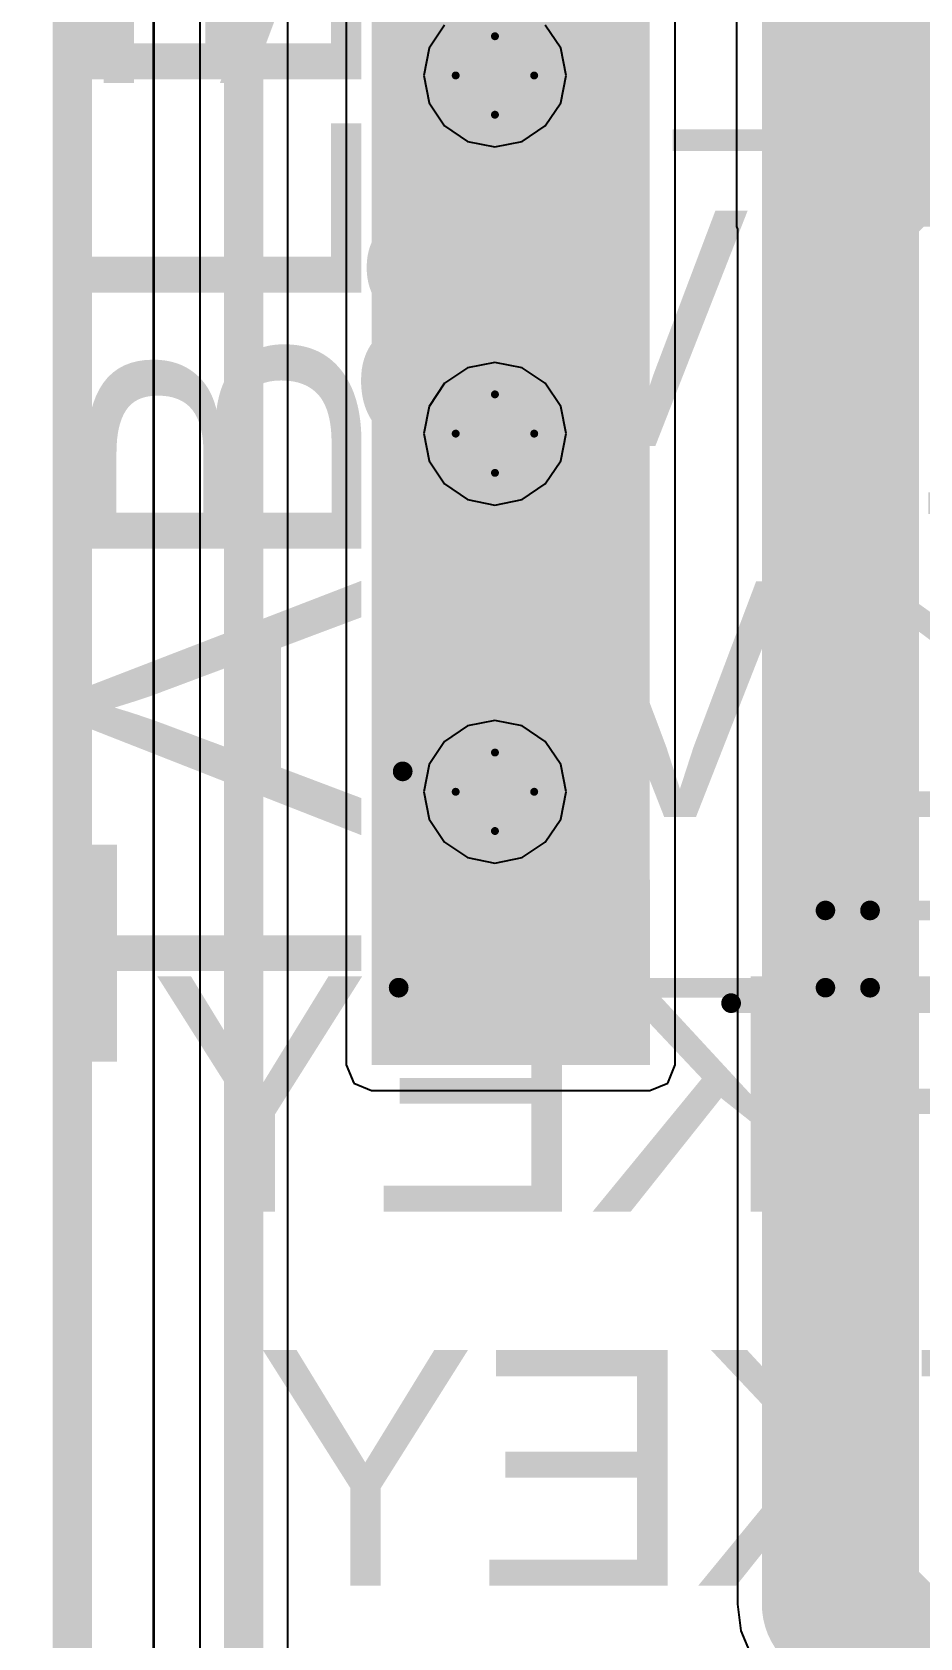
# Model space of a CAD drawing. Header units: millimetres. Extents: x -16 to 330, y -45 to 150.
# Drawn here: x -4.01 to 1.73, y 51.8 to 62.19 of the extents above; entities that cross this region are included whole.
import ezdxf

# ---------------------------------------------------------------- set-up
doc = ezdxf.new("R2010")
doc.units = ezdxf.units.MM
for name, color, linetype in [('BottomLayer', 5, 'Continuous'), ('BottomOverlay', 54, 'Continuous'), ('BottomSolder', 6, 'Continuous'), ('DrillDrawing', 1, 'Continuous'), ('Mechanical13', 56, 'Continuous'), ('Mechanical2', 216, 'Continuous'), ('MidLayer1', 16, 'Continuous'), ('MidLayer2', 76, 'Continuous'), ('TopLayer', 1, 'Continuous'), ('TopOverlay', 2, 'Continuous'), ('TopPaste', 8, 'Continuous'), ('TopSolder', 216, 'Continuous'), ('ViaHoleLayer', 16, 'Continuous')]:
    doc.layers.add(name, color=color, linetype=linetype)
doc.styles.add('Arial', font='arial.ttf', dxfattribs={"height": 0.2})

# ---------------------------------------------------------------- blocks, each defined once
blk = doc.blocks.new('SM10B_SRSS_TB_LF__SN__146')
at = {"layer": 'TopLayer'}
blk.add_hatch(color=1, dxfattribs=at).paths.add_polyline_path([(5.2, -1.037), (6.4, -1.037), (6.4, -2.837), (5.2, -2.837)])
at = {"layer": 'TopPaste'}
blk.add_hatch(color=8, dxfattribs=at).paths.add_polyline_path([(5.2, -1.037), (6.4, -1.037), (6.4, -2.837), (5.2, -2.837)])
at = {"layer": 'TopSolder'}
blk.add_hatch(color=216, dxfattribs=at).paths.add_polyline_path([(5.2, -1.037), (6.4, -1.037), (6.4, -2.837), (5.2, -2.837)])
at = {"layer": 'TopOverlay'}
for points, const_width in [([(6, -0.512), (6, 1.613)], 0.127), ([(-0.178, -2.286), (0, -2.108)], 0.254), ([(0.178, -2.286), (0, -2.108)], 0.254), ([(0.178, -2.286), (-0.178, -2.286)], 0.254), ([(4.5, -2.637), (-4.5, -2.637)], 0.127)]:
    blk.add_lwpolyline(points, dxfattribs=dict(at, const_width=const_width))
for points, const_width in [([(5.968, -0.512, 1), (6.032, -0.512, 1)], 0.0635), ([(-0.064, -2.108, 1), (0.064, -2.108, 1)], 0.127), ([(-0.064, -2.108, 1), (0.064, -2.108, 1)], 0.127), ([(-0.241, -2.286, 1), (-0.114, -2.286, 1)], 0.127), ([(-0.241, -2.286, 1), (-0.114, -2.286, 1)], 0.127), ([(0.114, -2.286, 1), (0.241, -2.286, 1)], 0.127), ([(0.114, -2.286, 1), (0.241, -2.286, 1)], 0.127), ([(4.468, -2.637, 1), (4.532, -2.637, 1)], 0.0635)]:
    blk.add_lwpolyline(points, format="xyb", close=True, dxfattribs=dict(at, const_width=const_width))

msp = doc.modelspace()

# ---------------------------------------------------------------- hatches: boundary and pattern name
at = {"layer": 'BottomLayer'}
h = msp.add_hatch(color=5, dxfattribs=at)
edge = h.paths.add_edge_path()
edge.add_arc((-1.016, 61.913), 0.3, 0, 360)
h = msp.add_hatch(color=5, dxfattribs=at)
edge = h.paths.add_edge_path()
edge.add_arc((-1.016, 59.595), 0.3, 0, 360)
h = msp.add_hatch(color=5, dxfattribs=at)
edge = h.paths.add_edge_path()
edge.add_arc((-1.016, 57.277), 0.3, 0, 360)
at = {"layer": 'BottomSolder'}
h = msp.add_hatch(color=6, dxfattribs=at)
edge = h.paths.add_edge_path()
edge.add_arc((-1.016, 61.913), 0.15, 0, 360)
h = msp.add_hatch(color=6, dxfattribs=at)
edge = h.paths.add_edge_path()
edge.add_arc((-1.016, 59.595), 0.15, 0, 360)
h = msp.add_hatch(color=6, dxfattribs=at)
edge = h.paths.add_edge_path()
edge.add_arc((-1.016, 57.277), 0.15, 0, 360)
at = {"layer": 'MidLayer1'}
h = msp.add_hatch(color=16, dxfattribs=at)
edge = h.paths.add_edge_path()
edge.add_arc((-1.016, 61.913), 0.3, 0, 360)
h = msp.add_hatch(color=16, dxfattribs=at)
edge = h.paths.add_edge_path()
edge.add_arc((-1.016, 59.595), 0.3, 0, 360)
h = msp.add_hatch(color=16, dxfattribs=at)
edge = h.paths.add_edge_path()
edge.add_arc((-1.016, 57.277), 0.3, 0, 360)
at = {"layer": 'MidLayer2'}
h = msp.add_hatch(color=76, dxfattribs=at)
edge = h.paths.add_edge_path()
edge.add_arc((-1.016, 61.913), 0.3, 0, 360)
h = msp.add_hatch(color=76, dxfattribs=at)
edge = h.paths.add_edge_path()
edge.add_arc((-1.016, 59.595), 0.3, 0, 360)
h = msp.add_hatch(color=76, dxfattribs=at)
edge = h.paths.add_edge_path()
edge.add_arc((-1.016, 57.277), 0.3, 0, 360)
at = {"layer": 'TopLayer'}
for points in [[(-1.814, 55.509), (-0.014, 55.509), (-0.014, 68.309), (-1.814, 68.309)], [(0.711, 60.935), (3.886, 60.935), (3.886, 62.789), (0.711, 62.789)]]:
    msp.add_hatch(color=1, dxfattribs=at).paths.add_polyline_path(points)
h = msp.add_hatch(color=1, dxfattribs=at)
edge = h.paths.add_edge_path()
edge.add_arc((-1.016, 61.913), 0.3, 0, 360)
h = msp.add_hatch(color=1, dxfattribs=at)
edge = h.paths.add_edge_path()
edge.add_arc((-1.016, 59.595), 0.3, 0, 360)
h = msp.add_hatch(color=1, dxfattribs=at)
edge = h.paths.add_edge_path()
edge.add_arc((-1.016, 57.277), 0.3, 0, 360)
at = {"layer": 'TopSolder'}
h = msp.add_hatch(color=216, dxfattribs=at)
edge = h.paths.add_edge_path()
edge.add_arc((-1.016, 61.913), 0.15, 0, 360)
h = msp.add_hatch(color=216, dxfattribs=at)
edge = h.paths.add_edge_path()
edge.add_arc((-1.016, 59.595), 0.15, 0, 360)
h = msp.add_hatch(color=216, dxfattribs=at)
edge = h.paths.add_edge_path()
edge.add_arc((-1.016, 57.277), 0.15, 0, 360)
at = {"layer": 'ViaHoleLayer'}
h = msp.add_hatch(color=16, dxfattribs=at)
edge = h.paths.add_edge_path()
edge.add_arc((-1.016, 61.913), 0.15, 0, 360)
h = msp.add_hatch(color=16, dxfattribs=at)
edge = h.paths.add_edge_path()
edge.add_arc((-1.016, 59.595), 0.15, 0, 360)
h = msp.add_hatch(color=16, dxfattribs=at)
edge = h.paths.add_edge_path()
edge.add_arc((-1.016, 57.277), 0.15, 0, 360)

# ---------------------------------------------------------------- linework, layer by layer
at = {"layer": 'BottomLayer'}
for p, q in [((-3.22, 46.104), (-3.22, 75.375)), ((-2.926, 73.965), (-2.926, 49.733)), ((-2.357, 49.851), (-2.357, 73.847))]:
    msp.add_line(p, q, dxfattribs=at)
at = {"layer": 'BottomLayer', "const_width": 0.254}
msp.add_lwpolyline([(-2.642, 49.733), (-2.642, 73.965)], dxfattribs=at)
at = {"layer": 'DrillDrawing', "const_width": 0.0508}
for points in [[(-1.27, 61.913), (-1.016, 62.167)], [(-1.016, 62.167), (-0.762, 61.913)], [(-1.27, 61.913), (-1.016, 61.659)], [(-1.016, 61.659), (-0.762, 61.913)], [(-1.27, 59.595), (-1.016, 59.849)], [(-1.016, 59.849), (-0.762, 59.595)], [(-1.27, 59.595), (-1.016, 59.341)], [(-1.016, 59.341), (-0.762, 59.595)], [(-1.27, 57.277), (-1.016, 57.531)], [(-1.016, 57.531), (-0.762, 57.277)], [(-1.27, 57.277), (-1.016, 57.023)], [(-1.016, 57.023), (-0.762, 57.277)]]:
    msp.add_lwpolyline(points, dxfattribs=at)
at = {"layer": 'DrillDrawing', "const_width": 0.0254}
for points in [[(-1.029, 62.167, 1), (-1.003, 62.167, 1)], [(-1.029, 62.167, 1), (-1.003, 62.167, 1)], [(-1.283, 61.913, 1), (-1.257, 61.913, 1)], [(-1.283, 61.913, 1), (-1.257, 61.913, 1)], [(-0.775, 61.913, 1), (-0.749, 61.913, 1)], [(-0.775, 61.913, 1), (-0.749, 61.913, 1)], [(-1.029, 61.659, 1), (-1.003, 61.659, 1)], [(-1.029, 61.659, 1), (-1.003, 61.659, 1)], [(-1.029, 59.849, 1), (-1.003, 59.849, 1)], [(-1.029, 59.849, 1), (-1.003, 59.849, 1)], [(-1.283, 59.595, 1), (-1.257, 59.595, 1)], [(-1.283, 59.595, 1), (-1.257, 59.595, 1)], [(-0.775, 59.595, 1), (-0.749, 59.595, 1)], [(-0.775, 59.595, 1), (-0.749, 59.595, 1)], [(-1.029, 59.341, 1), (-1.003, 59.341, 1)], [(-1.029, 59.341, 1), (-1.003, 59.341, 1)], [(-1.029, 57.531, 1), (-1.003, 57.531, 1)], [(-1.029, 57.531, 1), (-1.003, 57.531, 1)], [(-1.283, 57.277, 1), (-1.257, 57.277, 1)], [(-1.283, 57.277, 1), (-1.257, 57.277, 1)], [(-0.775, 57.277, 1), (-0.749, 57.277, 1)], [(-0.775, 57.277, 1), (-0.749, 57.277, 1)], [(-1.029, 57.023, 1), (-1.003, 57.023, 1)], [(-1.029, 57.023, 1), (-1.003, 57.023, 1)]]:
    msp.add_lwpolyline(points, format="xyb", close=True, dxfattribs=at)
at = {"layer": 'Mechanical13', "const_width": 0.127}
for points in [[(-3.744, 45.484), (-3.744, 75.509)], [(-1.639, 56.009), (-1.639, 68.009)], [(1.123, 56.509), (2.611, 56.509)], [(1.123, 56.009), (1.123, 56.509)], [(1.411, 56.009), (1.411, 56.509)], [(-1.639, 56.009), (2.611, 56.009)]]:
    msp.add_lwpolyline(points, dxfattribs=at)
at = {"layer": 'Mechanical13', "const_width": 0.0635}
for points in [[(1.091, 56.509, 1), (1.154, 56.509, 1)], [(1.091, 56.509, 1), (1.154, 56.509, 1)], [(1.379, 56.509, 1), (1.443, 56.509, 1)], [(-1.671, 56.009, 1), (-1.607, 56.009, 1)], [(-1.671, 56.009, 1), (-1.607, 56.009, 1)], [(1.091, 56.009, 1), (1.154, 56.009, 1)], [(1.379, 56.009, 1), (1.443, 56.009, 1)]]:
    msp.add_lwpolyline(points, format="xyb", close=True, dxfattribs=at)
at = {"layer": 'Mechanical2', "const_width": 0.254}
msp.add_lwpolyline([(-3.75, -12.5), (-3.75, 75.5)], dxfattribs=at)
at = {"layer": 'MidLayer1'}
for p, q in [((-3.226, 46.1), (-3.226, 75.366)), ((-1.342, 62.239), (-1.442, 62.089)), ((-0.59, 62.089), (-0.69, 62.239)), ((-1.442, 62.089), (-1.477, 61.913)), ((-0.555, 61.913), (-0.59, 62.089)), ((-1.477, 61.913), (-1.442, 61.736)), ((-0.59, 61.736), (-0.555, 61.913)), ((-1.442, 61.736), (-1.342, 61.586)), ((-0.69, 61.586), (-0.59, 61.736)), ((-1.342, 61.586), (-1.193, 61.486)), ((-0.839, 61.486), (-0.69, 61.586)), ((-1.193, 61.486), (-1.016, 61.451)), ((-1.016, 61.451), (-0.839, 61.486)), ((-1.193, 60.021), (-1.342, 59.921)), ((-1.016, 60.056), (-1.193, 60.021)), ((-0.839, 60.021), (-1.016, 60.056)), ((-0.69, 59.921), (-0.839, 60.021)), ((-1.342, 59.921), (-1.442, 59.771)), ((-0.59, 59.771), (-0.69, 59.921)), ((-1.442, 59.771), (-1.477, 59.595)), ((-0.555, 59.595), (-0.59, 59.771)), ((-1.477, 59.595), (-1.442, 59.418)), ((-0.59, 59.418), (-0.555, 59.595)), ((-1.442, 59.418), (-1.342, 59.269)), ((-0.69, 59.269), (-0.59, 59.418)), ((-1.342, 59.269), (-1.193, 59.169)), ((-0.839, 59.169), (-0.69, 59.269)), ((-1.193, 59.169), (-1.016, 59.133)), ((-1.016, 59.133), (-0.839, 59.169)), ((-1.193, 57.703), (-1.342, 57.603)), ((-1.016, 57.738), (-1.193, 57.703)), ((-0.839, 57.703), (-1.016, 57.738)), ((-0.69, 57.603), (-0.839, 57.703)), ((-1.342, 57.603), (-1.442, 57.454)), ((-0.59, 57.454), (-0.69, 57.603)), ((-1.442, 57.454), (-1.477, 57.277)), ((-0.555, 57.277), (-0.59, 57.454)), ((-1.477, 57.277), (-1.442, 57.1)), ((-0.59, 57.1), (-0.555, 57.277)), ((-1.442, 57.1), (-1.342, 56.951)), ((-0.69, 56.951), (-0.59, 57.1)), ((-1.342, 56.951), (-1.193, 56.851)), ((-1.193, 56.851), (-1.016, 56.816)), ((-1.016, 56.816), (-0.839, 56.851)), ((-0.839, 56.851), (-0.69, 56.951))]:
    msp.add_line(p, q, dxfattribs=at)
at = {"layer": 'MidLayer2'}
msp.add_line((-3.226, 46.1), (-3.226, 75.366), dxfattribs=at)
at = {"layer": 'TopLayer'}
for p, q in [((-3.226, 46.1), (-3.226, 75.366)), ((-1.979, 68.309), (-1.979, 55.509)), ((0.151, 55.509), (0.151, 68.309)), ((0.546, 62.789), (0.546, 60.935)), ((0.546, 60.935), (0.553, 60.918)), ((0.553, 60.918), (0.553, 52.019)), ((-1.979, 55.509), (-1.93, 55.392)), ((0.103, 55.392), (0.151, 55.509)), ((-1.93, 55.392), (-1.814, 55.344)), ((-1.814, 55.344), (-0.014, 55.344)), ((-0.014, 55.344), (0.103, 55.392)), ((0.553, 52.019), (0.553, 52.019)), ((0.553, 52.019), (0.576, 51.847)), ((0.576, 51.847), (0.642, 51.686))]:
    msp.add_line(p, q, dxfattribs=at)
at = {"layer": 'TopLayer', "const_width": 1.016}
for points in [[(1.219, 61.112), (1.968, 61.862)], [(1.968, 61.862), (2.248, 61.862)], [(1.219, 52.019), (1.219, 61.112)], [(1.219, 52.019), (2.057, 51.181)]]:
    msp.add_lwpolyline(points, dxfattribs=at)
at = {"layer": 'TopLayer', "const_width": 0.508}
for points in [[(1.714, 61.862, 1), (2.222, 61.862, 1)], [(1.714, 61.862, 1), (2.222, 61.862, 1)], [(0.965, 61.112, 1), (1.473, 61.112, 1)], [(0.965, 61.112, 1), (1.473, 61.112, 1)], [(0.965, 52.019, 1), (1.473, 52.019, 1)], [(0.965, 52.019, 1), (1.473, 52.019, 1)]]:
    msp.add_lwpolyline(points, format="xyb", close=True, dxfattribs=at)

# ---------------------------------------------------------------- block references
at = {"rotation": 270}
msp.add_blockref('SM10B_SRSS_TB_LF__SN__146', (1.024, 61.909), dxfattribs=at)

# ---------------------------------------------------------------- texts
at = {"layer": 'BottomOverlay', "style": 'Arial', "text_generation_flag": 2}
for s, p in [('RGB_DATA', (5.954, 61.864)), ('RX_1V8', (5.954, 59.515)), ('TX_1V8', (5.98, 57.114)), ('PWRKEY', (5.978, 54.559)), ('RSTKEY', (5.953, 52.139))]:
    msp.add_text(s, height=1.524, rotation=360, dxfattribs=at).set_placement(p)
at = {"layer": 'TopOverlay', "style": 'Arial'}
msp.add_text('TABLET', height=1.778, rotation=90, dxfattribs=at).set_placement((-1.88, 55.474))

doc.saveas('drawing.dxf')
